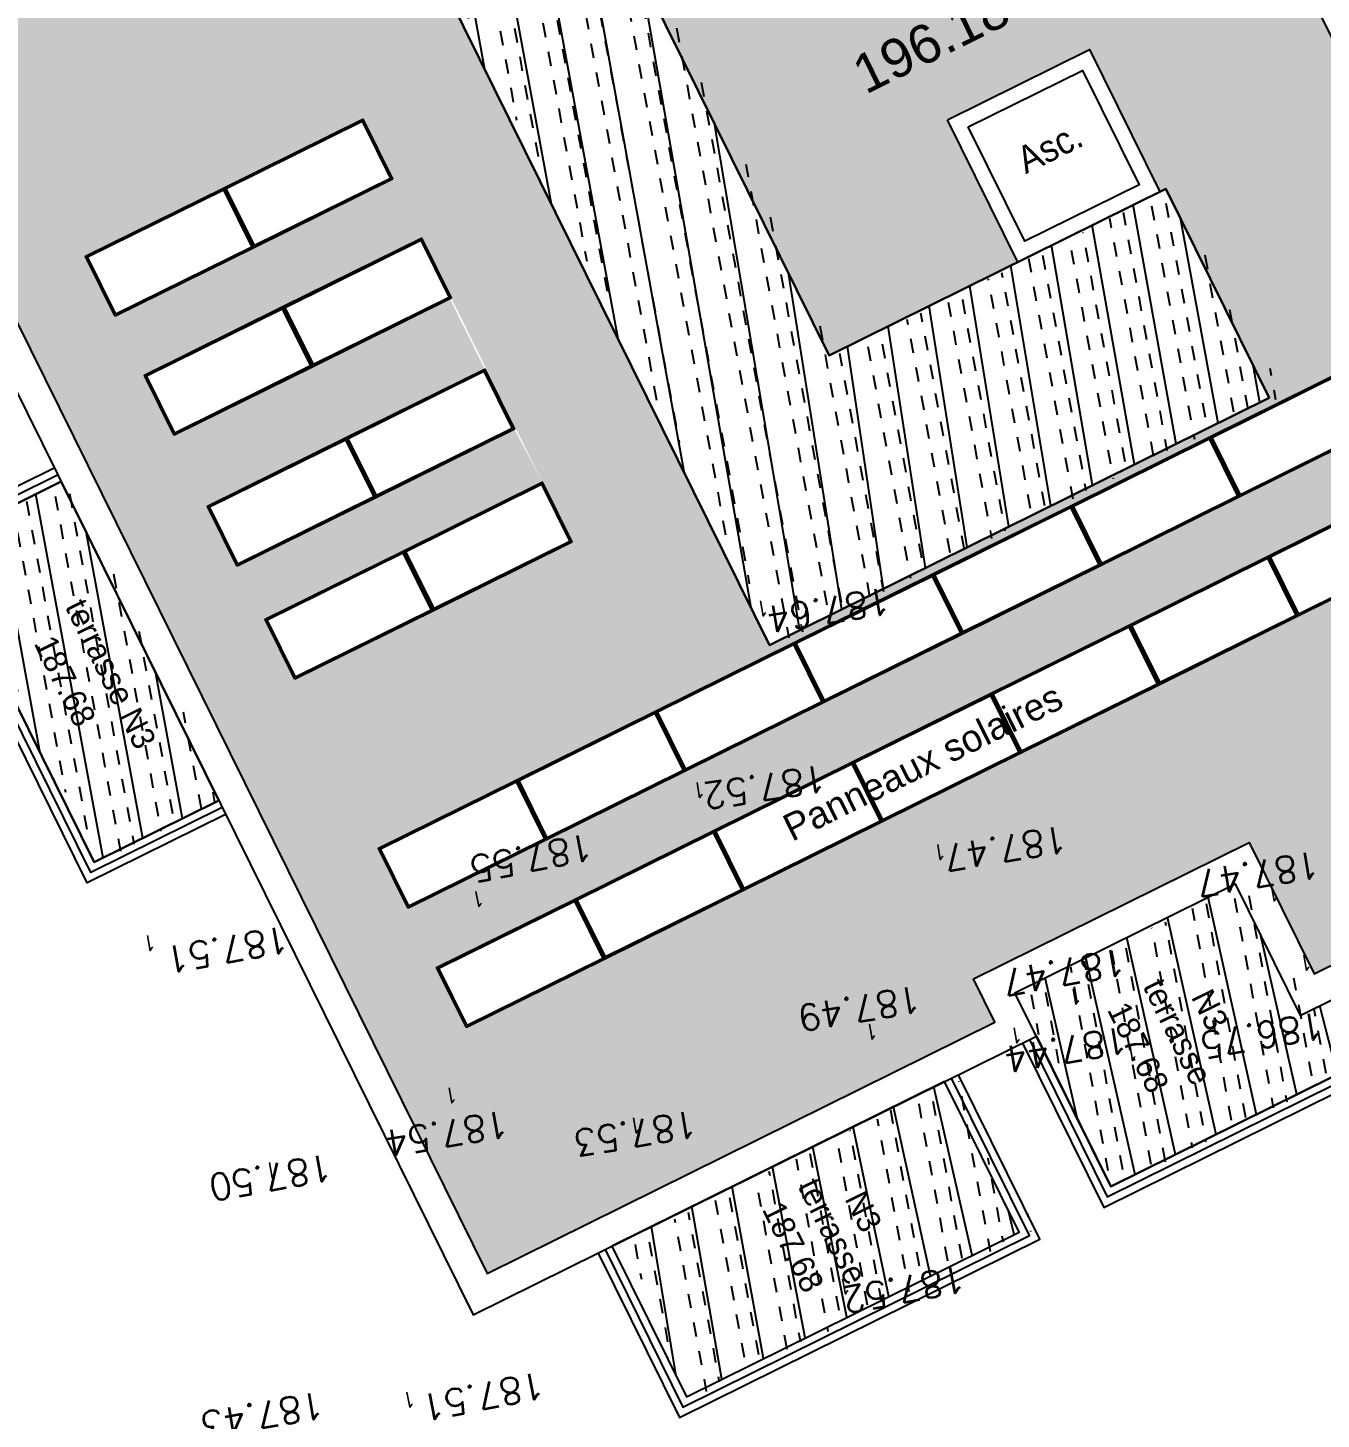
# Model space of a CAD drawing. Extents: x -2313930 to 3286427, y -3858277 to 2572692.
# Drawn here: x 2230 to 3903, y 7407 to 9206 of the extents above; entities that cross this region are included whole.
import ezdxf
from ezdxf.enums import TextEntityAlignment as Align

# ---------------------------------------------------------------- set-up
doc = ezdxf.new("R2010")
doc.units = 0
doc.layers.add('_GAZELEC-RESERVATION 2', color=132, linetype='Continuous', lineweight=18)
doc.layers.add('Fond topo - P', color=252, linetype='Continuous', lineweight=50)
for name, color, linetype, plot in [('Fond topo - N', 252, 'Continuous', False), ('Fond topo - NCACHE', 252, 'Continuous', False), ('Fond topo - ZCACHE', 252, 'Continuous', False)]:
    doc.layers.add(name, color=color, linetype=linetype, plot=plot)
for name, color, linetype in [('Fond topo - Z', 252, 'Continuous'), ('prlm-VRD', 2, 'Continuous'), ('SA - bât D', 252, 'Continuous'), ('SA - EBC', 252, 'Continuous'), ('SA - gravillon', 252, 'Continuous'), ('SA - platelage bois', 252, 'Continuous')]:
    doc.layers.add(name, color=color, linetype=linetype)
doc.styles.add('Arial', font='arial.ttf')
doc.styles.add('SIMPLEX', font='simplex_.ttf', dxfattribs={"height": 1.25})
pattern_1 = [(280.4264001144857, (-277130161.1279894, -473864756.7787022), (55.32121061969438, 10.17969329456503), []), (280.4264001144857, (-277130142.6875859, -473864753.3854711), (55.32121061969438, 10.17969329456503), [18.75, -18.75]), (280.4264001144857, (-277130124.2471823, -473864749.99224), (55.32121061969438, 10.17969329456503), [18.75, -18.75])]

# ---------------------------------------------------------------- blocks, each defined once
blk = doc.blocks.new('PTOPO')
at = {"layer": 'Fond topo - NCACHE', "style": 'SIMPLEX'}
blk.add_attdef('MAT', text='', height=0.34, dxfattribs=at).set_placement((0.09999999986030161, -0.09999999962747097), align=Align.TOP_LEFT)
at = {"layer": 'Fond topo - ZCACHE', "style": 'SIMPLEX'}
blk.add_attdef('ALT', (0.09999999986030161, 0.09999999962747097), '', height=0.34, dxfattribs=at)
blk = doc.blocks.new('A$C1F970F0F')
at = {"layer": 'SA - EBC'}
h = blk.add_hatch(dxfattribs=at)
h.set_pattern_fill('_USER', color=256, scale=74.99999999999999, angle=-325.7236014113932, style=0, pattern_type=0)
h.set_pattern_definition([(34.27639858860678, (-277130161.1279894, -473864756.7787022), (-42.238928459823, 61.97477650275113), [])])
edge = h.paths.add_edge_path()
edge.add_line((5801.470568619522, -3162.013069131843), (4083.559282644929, -3271.123614088357))
edge.add_line((4083.559282644929, -3271.123614088356), (4014.481307725509, -3717.332461968055))
edge.add_line((4014.48130772551, -3717.332461968055), (3135.517961824245, -3810.19300101904))
edge.add_line((3135.517961824245, -3810.19300101904), (2274.245008604417, -3693.648081323564))
edge.add_line((2274.245008604417, -3693.648081323564), (1554.636776175834, -3420.099318784944))
edge.add_arc((2508.775769578408, -2315.674454232369), 1459.498372788833, 157.1868533427094, 229.1754823893534, ccw=False)
edge.add_arc((1966.013830892235, -2087.371785851423), 870.6752834691503, 94.3015183869224, 157.1868533106914, ccw=False)
edge.add_line((1900.708697991695, -1219.149067345796), (2859.239020416566, -1223.495634912559))
edge.add_arc((3100.860739749298, 1265.329539486049), 2500.526305395239, 264.4549516394795, 302.9422754293212)
edge.add_arc((4209.331858878893, -445.3369775435177), 462.1229708170858, 302.9422754305585, 376.8336969250394)
edge.add_arc((2214.122706379954, -1049.006753214115), 2546.655714682971, 16.8336969158998, 38.14703645440247)
edge.add_arc((3041.32627014761, -399.2990096244524), 1494.806919462396, 38.14703657403813, 72.97328584086019)
edge.add_line((3479.031970107599, 1029.988031775616), (2182.437305702805, 1414.38613606858))
edge.add_line((2182.437305702805, 1414.38613606858), (1056.590900019184, 1822.819186472099))
edge.add_arc((1766.412018482452, 3779.442320525911), 2081.398594438606, 212.7495497786225, 250.0603089288685, ccw=False)
edge.add_line((15.86575126143373, 2653.472571668582), (-104.0907319930869, 3091.26353710603))
edge.add_line((-104.0907319930869, 3091.26353710603), (-169.6986146466322, 3639.54836895815))
edge.add_line((-169.6986146466322, 3639.548368958149), (-35.58090533515337, 6158.014854826562))
edge.add_arc((-194.3533792400212, 7143.826589584332), 998.5156357593988, 279.1493507374978, 373.962283499627)
edge.add_arc((2392.201579171132, 7786.918955579627), 1666.786287877102, 172.6269749467245, 193.9622835974407, ccw=False)
edge.add_arc((-45.50651600643437, 8102.354993671941), 791.2455775503726, -7.373025019439765, 16.43829965925021)
edge.add_line((713.3969204091394, 8326.263765657093), (486.7428317772967, 9142.81155059313))
edge.add_line((486.7428317772967, 9142.811550593131), (1338.845530021721, 9564.23852196786))
edge.add_line((1338.845530021721, 9564.23852196786), (1632.623584095551, 8945.24637913095))
edge.add_line((1632.623584095551, 8945.246379130947), (1394.029444699765, 8829.874494032001))
edge.add_line((1394.029444699765, 8829.874494032001), (1731.997733793977, 8131.230781666551))
edge.add_arc((1233.216649704336, 7889.945865525577), 554.0766919865823, -19.640967550384175, 25.815335324856676, ccw=False)
edge.add_line((1755.055695752756, 7703.706797235046), (1558.214479468655, 6807.520788570679))
edge.add_line((1558.214479468655, 6807.52078857068), (1570.021725572625, 6609.158708993335))
edge.add_line((1570.021725572625, 6609.158708993335), (1852.913141606868, 5734.125706863067))
edge.add_line((1852.913141606869, 5734.125706863067), (2726.748207475315, 4020.986816292172))
edge.add_line((2726.748207475315, 4020.986816292172), (3802.352916265851, 4004.947770972833))
edge.add_arc((8355.58168857983, 5950.706307988518), 4951.552134169374, 203.138762427905, 230.8301436200186)
edge.add_arc((13583.66465597079, 12367.85935474512), 13228.79229856088, 230.8301435441083, 233.1638398044412)
edge.add_line((5652.622255943647, 1780.153648245416), (4998.697813068342, 1820.441475819727))
edge.add_line((4998.697813068342, 1820.441475819727), (4863.841220233488, 767.0816613875431))
edge.add_line((4863.841220233488, 767.0816613875434), (5595.355488733695, 631.185878681516))
edge.add_line((5595.355488733695, 631.1858786815158), (5852.747939948536, -2020.707044821664))
edge.add_line((5852.747939948536, -2020.707044821665), (5881.394298709887, -2966.563612924887))
edge.add_line((5881.394298709887, -2966.563612924887), (5801.470568619523, -3162.013069131842))
at = {"layer": 'SA - gravillon'}
h = blk.add_hatch(dxfattribs=at)
h.set_pattern_fill('GRANULATS3', color=256, scale=99.99999999999999, angle=-10.72360141139323, style=0, pattern_type=2)
h.set_pattern_definition([(349.2763985886067, (1566334396.510018, -579968905.3710737), (116.8607592736427, 79.6464873173181), [4.999999999999999, -4.999999999999999, 9.999999999999998, -79.99999999999999]), (349.2763985886067, (1566334358.138925, -579968893.0155385), (116.8607592736427, 79.6464873173181), [25, -74.99999999999999]), (349.2763985886067, (1566334354.156601, -579968887.1725004), (116.8607592736427, 79.6464873173181), [25, -74.99999999999999]), (349.2763985886067, (1566334403.022516, -579968870.9823055), (116.8607592736427, 79.6464873173181), [4.999999999999999, -94.99999999999999]), (349.2763985886067, (1566334355.756418, -579968851.8533757), (116.8607592736427, 79.6464873173181), [15, -84.99999999999999]), (349.2763985886067, (1566334356.686774, -579968846.9406939), (116.8607592736427, 79.6464873173181), [15, -84.99999999999999]), (349.2763985886067, (1566334416.569305, -579968853.1922948), (116.8607592736427, 79.6464873173181), [30, -69.99999999999999]), (349.2763985886067, (1566334412.58698, -579968847.3492565), (116.8607592736427, 79.6464873173181), [30, -69.99999999999999]), (349.2763985886067, (1566334389.884288, -579968832.8721105), (116.8607592736427, 79.6464873173181), [9.999999999999998, -89.99999999999999]), (349.2763985886067, (1566334395.727326, -579968828.8897862), (116.8607592736427, 79.6464873173181), [4.999999999999999, -94.99999999999999]), (349.2763985886067, (1566334353.373909, -579968810.6912124), (116.8607592736427, 79.6464873173181), [4.999999999999999, -4.999999999999999, 4.999999999999999, -84.99999999999999]), (79.27639858860677, (1566334349.652482, -579968830.3419373), (-79.64648731731808, 116.8607592736427), [15, -84.99999999999999]), (79.27639858860677, (1566334348.052666, -579968865.6610618), (-79.64648731731808, 116.8607592736427), [4.999999999999999, -9.999999999999998, 4.999999999999999, -9.999999999999998, 20, -49.99999999999999]), (79.27639858860677, (1566334369.04231, -579968808.569602), (-79.64648731731808, 116.8607592736427), [4.999999999999999, -94.99999999999999]), (79.27639858860677, (1566334375.407142, -579968855.5748026), (-79.64648731731808, 116.8607592736427), [4.999999999999999, -94.99999999999999]), (79.27639858860677, (1566334384.971607, -579968831.9417535), (-79.64648731731808, 116.8607592736427), [4.999999999999999, -94.99999999999999]), (79.27639858860677, (1566334384.563045, -579968887.8419601), (-79.64648731731808, 116.8607592736427), [9.999999999999998, -89.99999999999999]), (79.27639858860677, (1566334388.545369, -579968893.6849979), (-79.64648731731808, 116.8607592736427), [15, -84.99999999999999]), (79.27639858860677, (1566334404.622332, -579968835.6631806), (-79.64648731731808, 116.8607592736427), [9.999999999999998, -4.999999999999999, 9.999999999999998, -74.99999999999999]), (79.27639858860677, (1566334403.952872, -579968866.0696244), (-79.64648731731808, 116.8607592736427), [20, -79.99999999999999]), (79.27639858860677, (1566334408.865554, -579968866.9999814), (-79.64648731731808, 116.8607592736427), [9.999999999999998, -89.99999999999999]), (79.27639858860677, (1566334412.178418, -579968903.2494636), (-79.64648731731808, 116.8607592736427), [20, -79.99999999999999]), (79.27639858860677, (1566334417.091099, -579968904.1798201), (-79.64648731731808, 116.8607592736427), [15, -84.99999999999999]), (34.27639858860676, (1566334378.720007, -579968891.8242844), (18.60713597325343, 98.25362326955934), [7.071066999999998, -134.35028923]), (34.27639858860676, (1566334398.109834, -579968870.0519489), (18.60713597325343, 98.25362326955934), [7.071066999999998, -134.35028923]), (34.27639858860676, (1566334410.726267, -579968857.1746192), (18.60713597325343, 98.25362326955934), [7.071066999999998, -134.35028923]), (34.27639858860676, (1566334343.809444, -579968834.3242615), (18.60713597325343, 98.25362326955934), [7.071066999999998, -134.35028923]), (34.27639858860676, (1566334357.356233, -579968816.5342503), (18.60713597325343, 98.25362326955934), [7.071066999999998, -134.35028923]), (34.27639858860676, (1566334391.336439, -579968878.9469545), (18.60713597325343, 98.25362326955934), [14.1421, -127.2792562]), (34.27639858860676, (1566334413.25644, -579968816.942813), (18.60713597325343, 98.25362326955934), [14.1421, -127.2792562]), (124.2763985886068, (1566334390.66698, -579968909.3533983), (-98.25362326955934, 18.60713597325343), [14.1421, -127.2792562]), (124.2763985886068, (1566334396.510018, -579968905.3710737), (-98.25362326955934, 18.60713597325343), [14.1421, -127.2792562]), (124.2763985886068, (1566334415.899845, -579968883.5987384), (-98.25362326955934, 18.60713597325343), [14.1421, -127.2792562]), (124.2763985886068, (1566334407.674299, -579968846.4188998), (-98.25362326955934, 18.60713597325343), [14.1421, -127.2792562]), (124.2763985886068, (1566334412.58698, -579968847.3492565), (-98.25362326955934, 18.60713597325343), [14.1421, -127.2792562]), (124.2763985886068, (1566334387.354114, -579968873.1039164), (-98.25362326955934, 18.60713597325343), [21.21319999999999, -120.2081562]), (124.2763985886068, (1566334420.812526, -579968884.529095), (-98.25362326955934, 18.60713597325343), [21.21319999999999, -120.2081562]), (124.2763985886068, (1566334386.423759, -579968878.0165975), (-98.25362326955934, 18.60713597325343), [28.28426999999999, -113.1370862]), (124.2763985886068, (1566334353.373909, -579968810.6912124), (-98.25362326955934, 18.60713597325343), [28.28426999999999, -113.1370862]), (124.2763985886068, (1566334352.443552, -579968815.6038935), (-98.25362326955934, 18.60713597325343), [28.28426999999999, -113.1370862]), (124.2763985886068, (1566334347.122309, -579968870.573743), (-98.25362326955934, 18.60713597325343), [7.071066999999998, -134.35028923]), (124.2763985886068, (1566334351.774093, -579968846.0103371), (-98.25362326955934, 18.60713597325343), [7.071066999999998, -134.35028923]), (15.84144978860676, (1566334401.422699, -579968906.3014305), (98.25362322038048, -18.60713601425497), [11.180339, -212.426458]), (15.84144978860676, (1566334387.354114, -579968873.1039164), (98.25362322038048, -18.60713601425497), [11.180339, -212.426458]), (15.84144978860676, (1566334419.882169, -579968889.4417765), (98.25362322038048, -18.60713601425497), [22.36068, -201.2461177]), (15.84144978860676, (1566334420.812526, -579968884.529095), (98.25362322038048, -18.60713601425497), [22.36068, -201.2461177]), (52.71134740860677, (1566334400.640008, -579968829.8201425), (18.60713586383586, 98.25362338541537), [11.17999999999999, -111.7999999999999, 22.35999999999999, -78.26679773999996]), (52.71134740860677, (1566334344.070342, -579968859.8180242), (18.60713586383586, 98.25362338541537), [11.18033899999999, -212.4264579999999]), (52.71134740860677, (1566334351.365531, -579968901.9105439), (18.60713586383586, 98.25362338541537), [11.18033899999999, -212.4264579999999]), (52.71134740860677, (1566334348.983023, -579968860.7483809), (18.60713586383586, 98.25362338541537), [11.18033899999999, -212.4264579999999]), (52.71134740860677, (1566334406.483046, -579968825.8378183), (18.60713586383586, 98.25362338541537), [11.18033899999999, -212.4264579999999]), (52.71134740860677, (1566334400.640008, -579968829.8201425), (18.60713586383586, 98.25362338541537), [11.18033899999999, -212.4264579999999]), (52.71134740860677, (1566334376.337499, -579968850.6621213), (18.60713586383586, 98.25362338541537), [22.36067999999999, -201.2461176999998]), (52.71134740860677, (1566334371.424818, -579968849.7317643), (18.60713586383586, 98.25362338541537), [22.36067999999999, -201.2461176999998]), (105.8414497886067, (1566334356.686774, -579968846.9406939), (18.60713601425497, 98.25362322038048), [11.180339, -212.426458]), (105.8414497886067, (1566334353.226244, -579968892.0851816), (18.60713601425497, 98.25362322038048), [22.36068, -201.2461177]), (105.8414497886067, (1566334354.156601, -579968887.1725004), (18.60713601425497, 98.25362322038048), [22.36068, -201.2461177]), (142.7113474086068, (1566334385.901964, -579968827.0290724), (-98.25362338541537, 18.60713586383589), [22.36067999999999, -201.2461177]), (142.7113474086068, (1566334395.727326, -579968828.8897862), (-98.25362338541537, 18.60713586383589), [33.54101959999998, -190.0657781])])
h.paths.add_polyline_path([(3020.081206785285, 10038.43401002351), (1961.652939756031, 9514.898355915926), (2829.646296153571, 7760.079556078097), (3486.433872072685, 8084.950332885699), (3458.630690474007, 8141.159876857977), (3815.320420291716, 8317.485262979051), (3899.521142443989, 8147.335672184413), (4399.144089202176, 8394.467145566623), (3703.032280368345, 9801.182016324092), (3658.201497517, 9779.024271030712), (3436.768791097187, 10226.692307011), (3027.175030219852, 10024.09250603239)])
h.paths.add_polyline_path([(3707.427551294724, 9162.630641201004), (3841.169068974313, 8892.24690462632), (3194.953246507185, 8572.60532438637), (3199.923540739122, 8562.55693584011), (2688.938244838246, 8309.805236180138), (2727.334610786789, 8232.179730853977), (3982.213590385877, 8852.887992782735), (4019.238306103505, 8776.265520016093), (2764.359326487088, 8155.557257995831), (2802.755692458508, 8077.931752665339), (4057.634672074925, 8698.640014685601), (3943.817224454663, 8930.5134982004), (3199.923540608098, 8562.556936149284), (2940.301112755936, 9087.432706725893), (2939.374592175013, 8705.68915666068), (2580.837740911595, 8528.343938930082), (2542.441374957504, 8605.969444352078), (2900.978226220923, 8783.314662082676), (2864.865224265986, 8851.81293987285), (2506.328373002567, 8674.467722142253), (2467.932007048477, 8752.093227564254), (2826.468858311896, 8929.438445294849), (2781.505263931787, 9020.340843077813), (2424.761096959985, 8843.882351594113), (2386.364730988565, 8921.507856924605), (2744.901582366367, 9098.85307463354), (2707.215723561089, 9175.04215542897), (2348.68160720212, 8997.698290588913), (2310.2852412307, 9075.323795919405), (2668.822092608501, 9252.66901362834), (2939.374592175013, 8705.68915666068), (2940.301112755936, 9087.432706725893), (2680.678684921102, 9612.308477394008), (2683.390431691783, 9674.313953036843), (2145.585154808093, 9408.296126438783), (2107.188788836673, 9485.921631769275), (3362.067768361584, 10106.62989380687), (3400.464134292798, 10029.0043883892), (2683.390431691783, 9674.313953036843), (2680.678684921102, 9612.308477394008), (2891.372272141542, 9716.525101163235), (3271.905316156872, 8947.20568480446), (3515.862004689647, 9067.875434196401), (3424.972500750247, 9251.625731968497), (3608.722634441766, 9342.515154681632), (3699.612138329866, 9158.764857014043)], flags=16)
at = {"layer": 'SA - platelage bois'}
h = blk.add_hatch(dxfattribs=at)
h.set_pattern_fill('PASSERELLE', color=256, scale=150, angle=-79.57359988551433, style=0, pattern_type=2)
h.set_pattern_definition(pattern_1)
h.paths.add_polyline_path([(3271.905316156872, 8947.20568480446), (2891.372272141542, 9716.525101163235), (2680.678684921102, 9612.308477394008), (3194.953246581362, 8572.605324277534), (3841.169068974313, 8892.24690462632), (3707.427551294724, 9162.630641201004)])
h = blk.add_hatch(dxfattribs=at)
h.set_pattern_fill('PASSERELLE', color=256, scale=150, angle=-79.57359988551433, style=0, pattern_type=2)
h.set_pattern_definition(pattern_1)
h.paths.add_polyline_path([(2278.621547150632, 8783.864374761082), (2117.409290482196, 8704.123282525255), (2321.425409286357, 8291.84395506962), (2482.549554862007, 8371.576118828998)])
h = blk.add_hatch(dxfattribs=at)
h.set_pattern_fill('PASSERELLE', color=256, scale=150, angle=-79.57359988551433, style=0, pattern_type=2)
h.set_pattern_definition(pattern_1)
h.paths.add_polyline_path([(3881.408515676791, 8093.750698723399), (4295.613936420067, 8298.63159233423), (4335.355808539247, 8218.285892118873), (3636.265146996584, 7872.341397760361), (3512.223098976957, 8123.032116380854), (3797.203551283838, 8263.908861794727)])
h = blk.add_hatch(dxfattribs=at)
h.set_pattern_fill('PASSERELLE', color=256, scale=150, angle=-79.57359988551433, style=0, pattern_type=2)
h.set_pattern_definition(pattern_1)
h.paths.add_polyline_path([(3421.365382910756, 8008.113993092113), (2991.111102091811, 7795.320043296327), (3087.400744587173, 7600.736256055905), (3517.608492517334, 7813.624240395785)])
at = {"layer": 'SA - bât D', "ltscale": 50.79999923706055, "elevation": 9.999999999999998e-08, "flags": 128}
for points in [[(3045.294193504522, 10077.68071303247), (3038.200383818385, 10092.02218901684), (1908.0647702955, 9533.017572400022), (2811.527082286819, 7706.491322732685), (3540.022037504388, 8066.831150435027), (3512.223098976957, 8123.032116380854), (3797.203551283838, 8263.908861794727), (3881.408515676791, 8093.750698723399), (4452.73844050879, 8376.35102135082), (3721.150759059757, 9854.756153788097), (3676.326118562361, 9832.601444260341), (3454.88795447891, 10280.2805138979)], [(3027.175030219852, 10024.09250603239), (3020.081206785285, 10038.43401002351), (1961.652939756031, 9514.898355915926), (2829.646296153571, 7760.079556078097), (3486.433872072685, 8084.950332885699), (3458.630690474007, 8141.159876857977), (3815.320420291716, 8317.485262979051), (3899.521142443989, 8147.335672184413), (4399.144089202176, 8394.467145566623), (3703.032280368345, 9801.182016324092), (3658.201497517, 9779.024271030712), (3436.768791097187, 10226.692307011)], [(2891.372272141542, 9716.525101163235), (3271.905316156872, 8947.20568480446), (3707.427551294724, 9162.630641201004), (3841.169068974313, 8892.24690462632), (3194.953246581362, 8572.605324277534), (2680.678684921102, 9612.308477394008)], [(3424.972500750247, 9251.625731968497), (3608.722634441766, 9342.515154681632), (3699.612138329866, 9158.764857014043), (3515.86200461547, 9067.875434305237)], [(3451.766587807513, 9242.56613394937), (3599.663058576837, 9315.721045964217), (3672.818077701105, 9167.824358842498), (3524.921606937328, 9094.66944673181)], [(2527.950032936773, 9086.370899434714), (2489.553666965354, 9163.996404765208), (2668.822092608501, 9252.66901362834), (2707.218458557045, 9175.043508302182)], [(2528.855991084092, 9089.050309764225), (2492.233077303529, 9163.090446663642), (2667.916134438306, 9249.989603303162), (2704.539048236199, 9175.949466495253)], [(2348.68160720212, 8997.698290588913), (2310.2852412307, 9075.323795919405), (2489.553666873848, 9163.996404782538), (2527.950032822391, 9086.370899456377)], [(2349.587565372315, 9000.37770091409), (2312.964651591751, 9074.417837813506), (2488.647708703652, 9161.31699445736), (2525.270622501546, 9087.276857649449)], [(2604.02952267731, 8932.55496034841), (2565.633156723219, 9010.180465770409), (2744.901582366367, 9098.85307463354), (2783.297948297581, 9021.227569215875)], [(2604.935480864835, 8935.234370765094), (2568.312567044065, 9009.274507577336), (2743.995624196171, 9096.173664308362), (2780.618537976736, 9022.133527408947)], [(2424.761096959985, 8843.882351594113), (2386.364730988565, 8921.507856924605), (2565.633156631714, 9010.180465787738), (2604.029522562927, 8932.554960370071)], [(2425.667055130181, 8846.56176191929), (2389.044141332287, 8920.601898727202), (2564.727198461518, 9007.50105546256), (2601.350112242082, 8933.460918563143)], [(2685.596798622839, 8763.140331009718), (2647.200432691625, 8840.765836427385), (2826.468858311896, 8929.438445294849), (2864.865224265986, 8851.81293987285)], [(2686.502756793034, 8765.819741334895), (2649.87984301247, 8839.859878234312), (2825.562900124371, 8926.759034878165), (2862.185813945141, 8852.718898065923)], [(3802.945164765605, 8764.21538391527), (3764.548798811515, 8841.840889337269), (3943.817224454663, 8930.5134982004), (3982.213590385877, 8852.887992782735)], [(3803.85112295313, 8766.894794331953), (3767.22820913236, 8840.934931144195), (3942.911266284467, 8927.834087875222), (3979.534180065031, 8853.793950975807)], [(2506.328373002567, 8674.467722142253), (2467.932007048477, 8752.093227564254), (2647.200432691625, 8840.765836427385), (2685.596798622839, 8763.140331009718)], [(2507.234331172763, 8677.147132467431), (2470.611417369322, 8751.187269371181), (2646.294474521429, 8838.086426102207), (2682.917388301993, 8764.046289202792)], [(3623.676739048281, 8675.542775160973), (3585.280373076861, 8753.168280491465), (3764.548798720009, 8841.840889354597), (3802.945164651223, 8764.215383936933)], [(3624.582697218477, 8678.222185486151), (3587.959783420583, 8752.26232229406), (3763.642840549814, 8839.161479029419), (3800.265754330378, 8765.121342130004)], [(2760.106166531866, 8617.016547797546), (2721.709800600652, 8694.642053215211), (2900.978226220923, 8783.314662082676), (2939.374592175013, 8705.68915666068)], [(2761.012124702062, 8619.695958122724), (2724.389210921497, 8693.736095022141), (2900.072268033398, 8780.635251665994), (2936.695181831292, 8706.595114858083)], [(3878.366246431777, 8609.96740582247), (3839.969880483234, 8687.59291114863), (4019.238306103505, 8776.265520016093), (4057.634672074925, 8698.640014685601)], [(3879.272204601973, 8612.646816147648), (3842.649290804079, 8686.686952955557), (4018.33234793331, 8773.586109690916), (4054.955261713873, 8699.5459727915)], [(3444.40831342801, 8586.87016629351), (3406.01194745659, 8664.495671624001), (3585.280373076861, 8753.168280491465), (3623.676739048281, 8675.542775160973)], [(3445.314271575329, 8589.549576623018), (3408.691357777436, 8663.589713430929), (3584.374414929543, 8750.488870161955), (3620.997328710107, 8676.44873326254)], [(2580.837740911595, 8528.343938930082), (2542.441374957504, 8605.969444352078), (2721.709800600652, 8694.642053215211), (2760.106166531866, 8617.016547797546)], [(2581.743699058914, 8531.023349259593), (2545.12078527835, 8605.063486159008), (2720.803842430456, 8691.962642890034), (2757.42675621102, 8617.922505990618)], [(3699.097820697123, 8521.294796976666), (3660.70145474858, 8598.920302302826), (3839.969880368852, 8687.59291117029), (3878.366246340271, 8609.9674058398)], [(3700.003778867319, 8523.974207301844), (3663.380865069425, 8598.014344109755), (3839.063922198656, 8684.913500845112), (3875.686836002096, 8610.873363941366)], [(3265.139887784862, 8498.197557430376), (3226.743521836319, 8575.823062756537), (3406.01194745659, 8664.495671624001), (3444.40831342801, 8586.87016629351)], [(3266.045845955057, 8500.876967755554), (3229.422932157164, 8574.917104563465), (3405.105989286395, 8661.816261298824), (3441.728903066959, 8587.776124399406)], [(3519.829395076852, 8432.622188109202), (3481.433029105432, 8510.247693439695), (3660.70145474858, 8598.920302302826), (3699.097820697123, 8521.294796976666)], [(3520.735353247048, 8435.30159843438), (3484.112439449154, 8509.341735242291), (3659.795496578385, 8596.240891977648), (3696.418410358949, 8522.200755078233)], [(3085.87146216459, 8409.524948562912), (3047.475096193171, 8487.150453893404), (3226.743521836319, 8575.823062756537), (3265.139887784862, 8498.197557430376)], [(3086.77742031191, 8412.204358892423), (3050.154506514016, 8486.244495700332), (3225.837563666123, 8573.14365243136), (3262.460477446687, 8499.103515531942)], [(3340.560969433704, 8343.949579246071), (3302.164603485161, 8421.575084572229), (3481.433029105432, 8510.247693439695), (3519.829395076852, 8432.622188109202)], [(3341.4669276039, 8346.628989571249), (3304.844013806006, 8420.669126379158), (3480.527070958114, 8507.568283110184), (3517.149984738678, 8433.528146210769)], [(2906.603036429937, 8320.852339717108), (2868.206670458518, 8398.477845047602), (3047.475096101665, 8487.150453910734), (3085.871462050208, 8409.524948584574)], [(2907.508994600133, 8323.531750042286), (2870.886080802239, 8397.571886850197), (3046.569137931469, 8484.471043585556), (3083.192051712034, 8410.43090668614)], [(3161.292543813433, 8255.276970378607), (3122.896177842013, 8332.902475709097), (3302.164603485161, 8421.575084572229), (3340.560969433704, 8343.949579246071)], [(3162.198501983628, 8257.956380703785), (3125.575588185735, 8331.996517511692), (3301.258645314966, 8418.895674247051), (3337.88155909553, 8344.855537347636)], [(2727.334610786789, 8232.179730853977), (2688.938244838246, 8309.805236180138), (2868.206670458518, 8398.477845047602), (2906.603036429937, 8320.852339717108)], [(2728.240568956985, 8234.859141179155), (2691.617655159092, 8308.899277987064), (2867.300712311198, 8395.798434718092), (2903.923626091762, 8321.758297818677)], [(2982.024118078779, 8166.604361532804), (2943.627752130236, 8244.229866858963), (3122.896177750507, 8332.902475726427), (3161.292543721927, 8255.276970395935)], [(2982.930076248975, 8169.283771857981), (2946.307162451082, 8243.32390866589), (3121.990219580312, 8330.22306540125), (3158.613133360876, 8256.182928501832)], [(2802.755692458508, 8077.931752665339), (2764.359326487088, 8155.557257995831), (2943.627752130236, 8244.229866858963), (2982.024118078779, 8166.604361532804)], [(2803.661650628704, 8080.611162990517), (2767.038736825263, 8154.651299894264), (2942.72179396004, 8241.550456533785), (2979.344707740604, 8167.510319634368)]]:
    blk.add_lwpolyline(points, close=True, dxfattribs=at)
at = {"layer": 'SA - bât D', "elevation": 9.999999999999998e-08, "flags": 128}
for points in [[(2491.419887507956, 8353.650796022952), (2312.37041922955, 8265.04829978764), (2090.612102337654, 8713.181370269087), (2269.754311844754, 8801.79122997406)], [(2486.984721193646, 8362.613457471727), (2316.897914269392, 8278.446127426463), (2104.010696401261, 8708.65232635142), (2274.187929543446, 8792.827802358906)], [(2482.549554862007, 8371.576118828998), (2321.425409286357, 8291.84395506962), (2117.409290482196, 8704.123282525255), (2278.621547259467, 8783.864374835259)], [(3522.096714692796, 8057.960817884913), (3627.210156922447, 7845.545742386873), (4362.148392459017, 8209.229382200096), (4313.54077890993, 8307.498853177773)], [(3531.059376041401, 8062.3959841708), (3631.737651979618, 7858.943570117203), (4348.752100499132, 8213.757637159484), (4304.577357676437, 8303.065222753834)], [(3540.022037412883, 8066.831150452355), (3636.265146996584, 7872.341397760361), (4335.355808539247, 8218.285892118873), (4295.613936420067, 8298.63159233423)], [(2973.184259669202, 7786.45278168175), (3078.345754535912, 7573.940600678086), (3544.404147895153, 7804.569250344525), (3439.290705648173, 8016.984325751061)], [(2982.146921017807, 7790.887947967636), (3082.873249570207, 7587.338428412748), (3531.006320197579, 7809.096745324402), (3430.328044259361, 8012.549159378)], [(2991.109582383741, 7795.323114345028), (3087.400744587173, 7600.736256055905), (3517.608492517334, 7813.624240395785), (3421.365382910756, 8008.113993092113)]]:
    blk.add_lwpolyline(points, dxfattribs=at)
at = {"layer": 'SA - platelage bois', "elevation": 9.999999999999998e-08, "flags": 128}
for points in [[(3271.905316156872, 8947.20568480446), (2891.372272141542, 9716.525101163235), (2680.678684921102, 9612.308477394008), (3194.953246581362, 8572.605324277534), (3841.169068974313, 8892.24690462632), (3707.427551294724, 9162.630641201004)], [(2278.621547150632, 8783.864374761082), (2117.409290482196, 8704.123282525255), (2321.425409286357, 8291.84395506962), (2482.549554862007, 8371.576118828998)], [(3881.408515676791, 8093.750698723399), (4295.613936420067, 8298.63159233423), (4335.355808539247, 8218.285892118873), (3636.265146996584, 7872.341397760361), (3512.223098976957, 8123.032116380854), (3797.203551283838, 8263.908861794727)], [(3421.365382910756, 8008.113993092113), (2991.111102091811, 7795.320043296327), (3087.400744587173, 7600.736256055905), (3517.608492517334, 7813.624240395785)]]:
    blk.add_lwpolyline(points, close=True, dxfattribs=at)
at = {"layer": 'Fond topo - P', "ltscale": 2}
ref = blk.add_blockref('PTOPO', (3263.943027397803, 8643.842657940826), dxfattribs=dict(at, xscale=99.99999999999999, yscale=99.99999999999999, zscale=99.99999999999999, rotation=269.8970682122035))
ref.add_attrib('MAT', '1', (3192.711314111381, 8631.256577311106), dxfattribs={"layer": 'Fond topo - N', "color": 0, "ltscale": 2, "height": 20, "rotation": 189.3896704800081, "style": 'SIMPLEX'})
ref.add_attrib('ALT', '187.64', (3347.622640449469, 8647.589383324008), dxfattribs={"layer": 'Fond topo - Z', "color": 0, "ltscale": 2, "height": 33.99999999999999, "rotation": 189.3896704800081, "style": 'SIMPLEX'})
ref = blk.add_blockref('PTOPO', (3182.068703349771, 8408.31752512672), dxfattribs=dict(at, xscale=99.99999999999999, yscale=99.99999999999999, zscale=99.99999999999999, rotation=269.3881382006713))
ref.add_attrib('MAT', '1', (3110.728005489711, 8396.364648939803), dxfattribs={"layer": 'Fond topo - N', "color": 0, "ltscale": 2, "height": 20, "rotation": 188.8807404667445, "style": 'SIMPLEX'})
ref.add_attrib('ALT', '187.52', (3265.306459342093, 8417.979181941251), dxfattribs={"layer": 'Fond topo - Z', "color": 0, "ltscale": 2, "height": 33.99999999999999, "rotation": 188.8807404667445, "style": 'SIMPLEX'})
ref = blk.add_blockref('PTOPO', (3492.980438547377, 8328.961222566046), dxfattribs=dict(at, xscale=100, yscale=100, zscale=100, rotation=269.9477923120372))
ref.add_attrib('MAT', '1', (3421.759895427909, 8316.312085508169), dxfattribs={"layer": 'Fond topo - N', "color": 0, "ltscale": 2, "height": 20, "rotation": 189.4403945938192, "style": 'SIMPLEX'})
ref.add_attrib('ALT', '187.47', (3576.119851877977, 8339.435455647232), dxfattribs={"layer": 'Fond topo - Z', "color": 0, "ltscale": 2, "height": 33.99999999999999, "rotation": 189.4403945938192, "style": 'SIMPLEX'})
ref = blk.add_blockref('PTOPO', (2895.247311158501, 8270.475073515647), dxfattribs=dict(at, xscale=100, yscale=100, zscale=100, rotation=271.6004628527338))
ref.add_attrib('MAT', '1', (2824.421202142566, 8255.777158924633), dxfattribs={"layer": 'Fond topo - N', "color": 0, "ltscale": 2, "height": 20, "rotation": 191.0930651259232, "style": 'SIMPLEX'})
ref.add_attrib('ALT', '187.55', (2962.251653945679, 8329.567294739332), dxfattribs={"layer": 'Fond topo - Z', "color": 0, "ltscale": 2, "height": 33.99999999999999, "rotation": 191.0930651259232, "style": 'SIMPLEX'})
ref = blk.add_blockref('PTOPO', (3924.675954375595, 8275.450614085585), dxfattribs=dict(at, xscale=100, yscale=100, zscale=100, rotation=269.9919255638474))
ref.add_attrib('MAT', '1', (3853.465175854743, 8262.746621549444), dxfattribs={"layer": 'Fond topo - N', "color": 0, "ltscale": 2, "height": 20, "rotation": 189.4845278127839, "style": 'SIMPLEX'})
ref.add_attrib('ALT', '187.47', (3903.02855318225, 8306.415767355997), dxfattribs={"layer": 'Fond topo - Z', "color": 0, "ltscale": 2, "height": 33.99999999999999, "rotation": 189.4845278127839, "style": 'SIMPLEX'})
ref = blk.add_blockref('PTOPO', (2470.562114080748, 8212.17197380002), dxfattribs=dict(at, xscale=99.99999999999996, yscale=99.99999999999996, zscale=99.99999999999996, rotation=270.6097933940449))
ref.add_attrib('MAT', '1', (2399.492471119376, 8198.700810531334), dxfattribs={"layer": 'Fond topo - N', "color": 0, "ltscale": 2, "height": 20, "rotation": 190.1023956569804, "style": 'SIMPLEX'})
ref.add_attrib('ALT', '187.51', (2569.718516589168, 8209.904686216702), dxfattribs={"layer": 'Fond topo - Z', "color": 0, "ltscale": 2, "height": 33.99999999999999, "rotation": 190.1023956569804, "style": 'SIMPLEX'})
ref = blk.add_blockref('PTOPO', (3966.324281999588, 8186.700020241718), dxfattribs=dict(at, xscale=99.99999999999999, yscale=99.99999999999999, zscale=99.99999999999999, rotation=270.6097773106014))
ref.add_attrib('MAT', '1', (3895.25463530353, 8173.228876543035), dxfattribs={"layer": 'Fond topo - N', "color": 0, "ltscale": 2, "height": 20, "rotation": 190.1023795873665, "style": 'SIMPLEX'})
ref.add_attrib('ALT', '186.76', (4118.851925473487, 8203.51223978613), dxfattribs={"layer": 'Fond topo - Z', "color": 0, "ltscale": 2, "height": 33.99999999999999, "rotation": 190.1023795873665, "style": 'SIMPLEX'})
ref = blk.add_blockref('PTOPO', (3667.859467811099, 8143.525758464536), dxfattribs=dict(at, xscale=99.99999999999996, yscale=99.99999999999996, zscale=99.99999999999996, rotation=270.9814467137701))
ref.add_attrib('MAT', '1', (3596.878701141502, 8129.593883045247), dxfattribs={"layer": 'Fond topo - N', "color": 0, "ltscale": 2, "height": 20, "rotation": 190.4740489766026, "style": 'SIMPLEX'})
ref.add_attrib('ALT', '187.47', (3651.574279163439, 8180.92548516052), dxfattribs={"layer": 'Fond topo - Z', "color": 0, "ltscale": 2, "height": 33.99999999999999, "rotation": 190.4740489766026, "style": 'SIMPLEX'})
ref = blk.add_blockref('PTOPO', (3404.604355908687, 8096.961003060252), dxfattribs=dict(at, xscale=99.99999999999999, yscale=99.99999999999999, zscale=99.99999999999999, rotation=270.1217470167815))
ref.add_attrib('MAT', '1', (3333.422544946741, 8084.095693199667), dxfattribs={"layer": 'Fond topo - N', "color": 0, "ltscale": 2, "height": 20, "rotation": 189.6143492712111, "style": 'SIMPLEX'})
ref.add_attrib('ALT', '187.49', (3387.365071606798, 8132.621058178452), dxfattribs={"layer": 'Fond topo - Z', "color": 0, "ltscale": 2, "height": 33.99999999999999, "rotation": 189.6143492712111, "style": 'SIMPLEX'})
ref = blk.add_blockref('PTOPO', (3741.281173073246, 8070.338846161093), dxfattribs=dict(at, xscale=99.99999999999999, yscale=99.99999999999999, zscale=99.99999999999999, rotation=270.3198729651169))
ref.add_attrib('MAT', '1', (3670.144275348559, 8057.227470393019), dxfattribs={"layer": 'Fond topo - N', "color": 0, "ltscale": 2, "height": 20, "rotation": 189.8124752348446, "style": 'SIMPLEX'})
ref.add_attrib('ALT', '186.75', (3908.039942363749, 8098.584903970521), dxfattribs={"layer": 'Fond topo - Z', "color": 0, "ltscale": 2, "height": 33.99999999999999, "rotation": 189.8124752348446, "style": 'SIMPLEX'})
ref = blk.add_blockref('PTOPO', (3591.66410485425, 8092.231397507172), dxfattribs=dict(at, xscale=99.99999999999997, yscale=99.99999999999997, zscale=99.99999999999997, rotation=270.1785527919494))
ref.add_attrib('MAT', '1', (3520.495084173665, 8079.295520829691), dxfattribs={"layer": 'Fond topo - N', "color": 0, "ltscale": 2, "height": 20, "rotation": 189.6711550731882, "style": 'SIMPLEX'})
ref.add_attrib('ALT', '187.44', (3654.791806913067, 8079.62585404944), dxfattribs={"layer": 'Fond topo - Z', "color": 0, "ltscale": 2, "height": 33.99999999999999, "rotation": 189.6711550731882, "style": 'SIMPLEX'})
ref = blk.add_blockref('PTOPO', (2861.048108348676, 8014.817830713861), dxfattribs=dict(at, xscale=100, yscale=100, zscale=100, rotation=270.253114951437))
ref.add_attrib('MAT', '1', (2789.895982150668, 8001.789348827083), dxfattribs={"layer": 'Fond topo - N', "color": 0, "ltscale": 2, "height": 20, "rotation": 189.7457172070813, "style": 'SIMPLEX'})
ref.add_attrib('ALT', '187.54', (2853.782810325173, 7971.343291358638), dxfattribs={"layer": 'Fond topo - Z', "color": 0, "ltscale": 2, "height": 33.99999999999999, "rotation": 189.7457172070813, "style": 'SIMPLEX'})
ref = blk.add_blockref('PTOPO', (3099.679956326162, 7975.39427445915), dxfattribs=dict(at, xscale=99.99999999999997, yscale=99.99999999999997, zscale=99.99999999999997, rotation=269.9481094348018))
ref.add_attrib('MAT', '1', (3028.459483364014, 7962.744743068798), dxfattribs={"layer": 'Fond topo - N', "color": 0, "ltscale": 2, "height": 20, "rotation": 189.4407116936496, "style": 'SIMPLEX'})
ref.add_attrib('ALT', '187.53', (3098.189720205291, 7971.122455869261), dxfattribs={"layer": 'Fond topo - Z', "color": 0, "ltscale": 2, "height": 33.99999999999999, "rotation": 189.4407116936496, "style": 'SIMPLEX'})
ref = blk.add_blockref('PTOPO', (2628.315628939018, 7918.873412232361), dxfattribs=dict(at, xscale=99.99999999999997, yscale=99.99999999999997, zscale=99.99999999999997, rotation=270.6712916234696))
ref.add_attrib('MAT', '1', (2557.260486357734, 7905.32597416503), dxfattribs={"layer": 'Fond topo - N', "color": 0, "ltscale": 2, "height": 20, "rotation": 190.1638938949406, "style": 'SIMPLEX'})
ref.add_attrib('ALT', '187.50', (2625.451041266608, 7915.133946025016), dxfattribs={"layer": 'Fond topo - Z', "color": 0, "ltscale": 2, "height": 33.99999999999999, "rotation": 190.1638938949406, "style": 'SIMPLEX'})
ref = blk.add_blockref('PTOPO', (3369.599235312804, 7768.863507647293), dxfattribs=dict(at, xscale=99.99999999999999, yscale=99.99999999999999, zscale=99.99999999999999, rotation=271.1413179151644))
ref.add_attrib('MAT', '1', (3298.657618583545, 7754.733630427486), dxfattribs={"layer": 'Fond topo - N', "color": 0, "ltscale": 2, "height": 20, "rotation": 190.6339201704569, "style": 'SIMPLEX'})
ref.add_attrib('ALT', '187.52', (3444.375221413833, 7770.840304525013), dxfattribs={"layer": 'Fond topo - Z', "color": 0, "ltscale": 2, "height": 33.99999999999999, "rotation": 190.6339201704569, "style": 'SIMPLEX'})
ref = blk.add_blockref('PTOPO', (2805.952131038443, 7623.254272584856), dxfattribs=dict(at, xscale=99.99999999999996, yscale=99.99999999999996, zscale=99.99999999999996, rotation=271.644459141088))
ref.add_attrib('MAT', '1', (2735.137329214177, 7608.501976360074), dxfattribs={"layer": 'Fond topo - N', "color": 0, "ltscale": 2, "height": 20, "rotation": 191.1370614183066, "style": 'SIMPLEX'})
ref.add_attrib('ALT', '187.51', (2899.788272240437, 7633.474198967917), dxfattribs={"layer": 'Fond topo - Z', "color": 0, "ltscale": 2, "height": 33.99999999999999, "rotation": 191.1370614183066, "style": 'SIMPLEX'})
ref = blk.add_blockref('PTOPO', (2455.844551412966, 7535.553166322627), dxfattribs=dict(at, xscale=100, yscale=100, zscale=100, rotation=270.4123864657311))
ref.add_attrib('MAT', '1', (2384.728916852466, 7522.326945490119), dxfattribs={"layer": 'Fond topo - N', "color": 0, "ltscale": 2, "height": 20, "rotation": 189.904988743412, "style": 'SIMPLEX'})
ref.add_attrib('ALT', '187.43', (2615.089511782629, 7607.679876076238), dxfattribs={"layer": 'Fond topo - Z', "color": 0, "ltscale": 2, "height": 33.99999999999999, "rotation": 189.904988743412, "style": 'SIMPLEX'})
at = {"layer": 'SA - bât D', "style": 'Arial'}
blk.add_text('196.18', height=49.99999999999999, rotation=26.32322519597476, dxfattribs=at).set_placement((3319.09028330532, 9284.080090052865))
for s, height, rotation, width, p in [('Asc.', 34.99999999999999, 26.31865431750168, 0.9055418372154236, (3526.312731060335, 9181.301318978707)), ('terrasse N3', 30.3030599, 296.3189964794287, 0.9545000195503235, (2283.068129709146, 8622.334898357203)), ('187.68', 30.3030599, 296.3189964794287, 0.9545000195503235, (2242.875876957294, 8574.831256101621)), ('Panneaux solaires', 34.99999999999999, 26.32534364700174, 0.980499267578125, (3224.02521210636, 8318.039028427975)), ('terrasse', 30.3030599, 296.3189964794287, 0.9545000195503235, (3677.059212965531, 8131.500687851558)), ('N3', 30.3030599, 296.3189964794287, 0.9545000195503235, (3739.577628448475, 8117.532388999358)), ('187.68', 30.3030599, 296.3189964794287, 0.9545000195503235, (3630.92460230467, 8101.171059002345)), ('terrasse', 30.3030599, 296.3189964794287, 0.9545000195503235, (3230.762232609782, 7873.480456705896)), ('N3', 30.3030599, 296.3189964794287, 0.9545000195503235, (3291.488811271592, 7856.736979534231)), ('187.68', 30.3030599, 296.3189964794287, 0.9545000195503235, (3184.627621948921, 7843.150827856683))]:
    blk.add_text(s, height=height, rotation=rotation, dxfattribs=dict(at, width=width)).set_placement(p)

msp = doc.modelspace()

# ---------------------------------------------------------------- linework, layer by layer
at = {"layer": '_GAZELEC-RESERVATION 2'}
msp.add_circle((486248.4803309143, -227485.9628347494), 2800178.148749841, dxfattribs=at)

# ---------------------------------------------------------------- block references
at = {"layer": 'prlm-VRD'}
msp.add_blockref('A$C1F970F0F', (-5.729869075061288, -165.0016201740946), dxfattribs=at)

doc.saveas('drawing.dxf')
